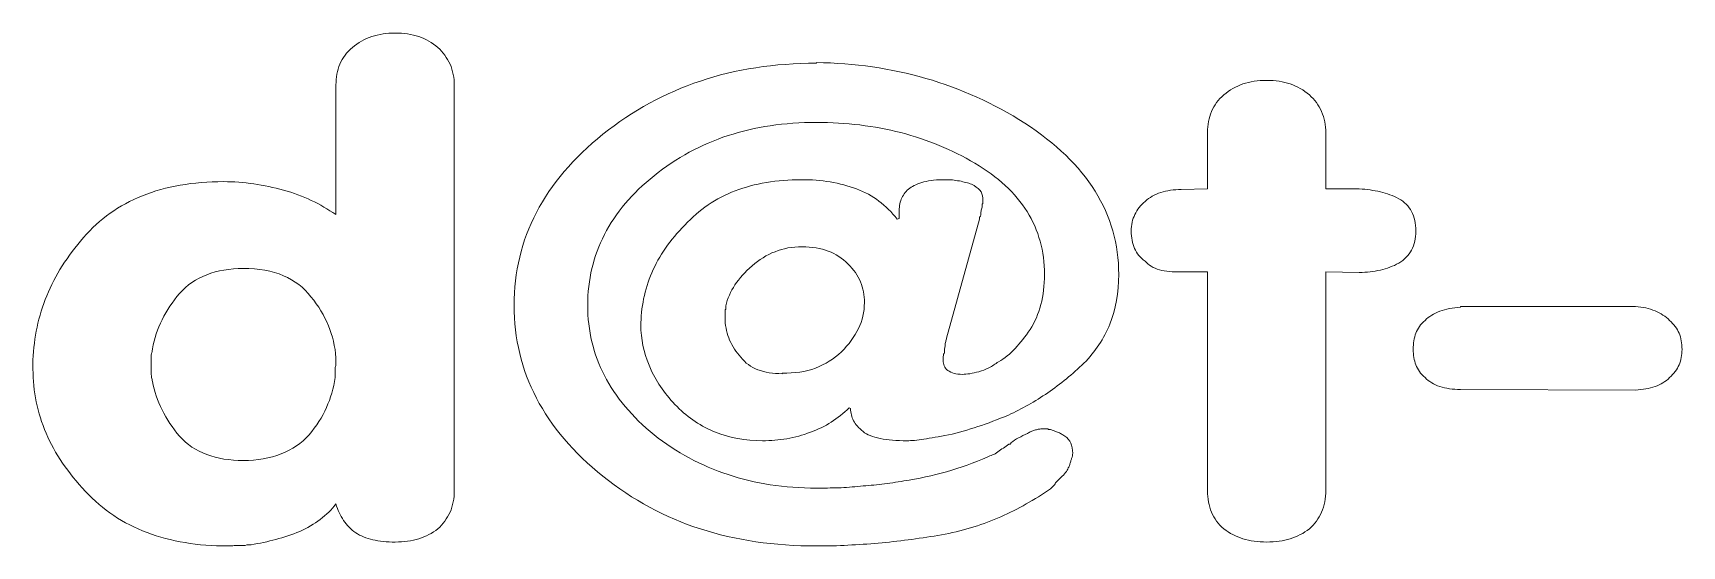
# Model space of a CAD drawing. Header units: millimetres. Extents: x -847 to 848, y -600 to 600.
# Drawn here: x 390.2 to 492.7, y -146.4 to -114.5 of the extents above; entities that cross this region are included whole.
import ezdxf

# ---------------------------------------------------------------- set-up
doc = ezdxf.new("R2010")
doc.units = ezdxf.units.MM
doc.header["$MEASUREMENT"] = 0

msp = doc.modelspace()

# ---------------------------------------------------------------- linework, layer by layer
at = {"color": 250, "lineweight": 5}
for points, knots in [([(416.4173, -117.7561), (416.4173, -117.7561), (416.4173, -142.9271), (416.4173, -142.9271), (416.4173, -142.9271), (416.4173, -143.4447), (416.3287, -143.901), (416.1517, -144.296), (416.1517, -144.296), (415.9746, -144.691), (415.7226, -145.0383), (415.3957, -145.338), (415.3957, -145.338), (415.0416, -145.6104), (414.6466, -145.8147), (414.2107, -145.9509), (414.2107, -145.9509), (413.7748, -146.0871), (413.2845, -146.1552), (412.7397, -146.1552), (412.7397, -146.1552), (412.2221, -146.1552), (411.759, -146.1075), (411.3504, -146.0122), (411.3504, -146.0122), (410.9417, -145.9168), (410.5876, -145.7738), (410.2879, -145.5831), (410.2879, -145.5831), (409.9883, -145.3652), (409.7363, -145.1064), (409.532, -144.8068), (409.532, -144.8068), (409.3277, -144.5071), (409.171, -144.1666), (409.0621, -143.7852), (409.0621, -143.7852), (408.7897, -144.1393), (408.4628, -144.4594), (408.0814, -144.7455), (408.0814, -144.7455), (407.7, -145.0315), (407.2778, -145.2835), (406.8147, -145.5014), (406.8147, -145.5014), (406.3243, -145.6921), (405.8272, -145.8556), (405.3232, -145.9918), (405.3232, -145.9918), (404.8192, -146.128), (404.3085, -146.2369), (403.7909, -146.3187), (403.7909, -146.3187), (403.7364, -146.3187), (403.6751, -146.3187), (403.607, -146.3187), (403.607, -146.3187), (403.5389, -146.3187), (403.4776, -146.3323), (403.4231, -146.3595), (403.4231, -146.3595), (403.3686, -146.3595), (403.3073, -146.3595), (403.2392, -146.3595), (403.2392, -146.3595), (403.1711, -146.3595), (403.0962, -146.3595), (403.0145, -146.3595), (403.0145, -146.3595), (402.96, -146.3595), (402.8987, -146.3595), (402.8306, -146.3595), (402.8306, -146.3595), (402.7625, -146.3595), (402.7012, -146.3731), (402.6467, -146.4004), (402.6467, -146.4004), (402.5922, -146.4004), (402.5378, -146.4004), (402.4833, -146.4004), (402.4833, -146.4004), (402.4288, -146.4004), (402.3743, -146.4004), (402.3198, -146.4004), (402.3198, -146.4004), (400.4674, -146.4004), (398.7989, -146.1212), (397.3142, -145.5627), (397.3142, -145.5627), (395.8296, -145.0043), (394.556, -144.153), (393.4936, -143.0088), (393.4936, -143.0088), (392.404, -141.8647), (391.5867, -140.6593), (391.0419, -139.3925), (391.0419, -139.3925), (390.4971, -138.1258), (390.2247, -136.7978), (390.2247, -135.4085), (390.2247, -135.4085), (390.2247, -135.3812), (390.2247, -135.354), (390.2247, -135.3268), (390.2247, -135.3268), (390.2247, -135.2995), (390.2247, -135.2723), (390.2247, -135.245), (390.2247, -135.245), (390.2247, -135.245), (390.2247, -135.2314), (390.2247, -135.2042), (390.2247, -135.2042), (390.2247, -135.1769), (390.2247, -135.1497), (390.2247, -135.1224), (390.2247, -135.1224), (390.2247, -135.0952), (390.2247, -135.068), (390.2247, -135.0407), (390.2247, -135.0407), (390.2247, -135.0135), (390.2247, -134.9862), (390.2247, -134.959), (390.2247, -134.959), (390.2247, -134.959), (390.2247, -134.9454), (390.2247, -134.9181), (390.2247, -134.9181), (390.2247, -134.8909), (390.2247, -134.8637), (390.2247, -134.8364), (390.2247, -134.8364), (390.2791, -133.4471), (390.5652, -132.1191), (391.0828, -130.8524), (391.0828, -130.8524), (391.6003, -129.5856), (392.3631, -128.3802), (393.371, -127.2361), (393.371, -127.2361), (394.3517, -126.0919), (395.5708, -125.227), (397.0282, -124.6413), (397.0282, -124.6413), (398.4856, -124.0556), (400.1678, -123.7628), (402.0747, -123.7628), (402.0747, -123.7628), (402.7012, -123.7628), (403.3278, -123.8105), (403.9543, -123.9058), (403.9543, -123.9058), (404.5809, -124.0011), (405.1938, -124.1305), (405.7931, -124.294), (405.7931, -124.294), (406.4197, -124.4574), (406.9985, -124.6686), (407.5298, -124.9273), (407.5298, -124.9273), (408.061, -125.1861), (408.5717, -125.479), (409.0621, -125.8059), (409.0621, -125.8059), (409.0621, -125.8059), (409.0621, -117.7561), (409.0621, -117.7561), (409.0621, -117.7561), (409.0621, -117.2929), (409.1438, -116.8639), (409.3073, -116.4689), (409.3073, -116.4689), (409.4707, -116.0739), (409.7295, -115.7266), (410.0836, -115.4269), (410.0836, -115.4269), (410.4378, -115.1273), (410.8396, -114.9025), (411.2891, -114.7527), (411.2891, -114.7527), (411.7385, -114.6029), (412.2221, -114.5279), (412.7397, -114.5279), (412.7397, -114.5279), (413.2845, -114.5279), (413.7748, -114.6029), (414.2107, -114.7527), (414.2107, -114.7527), (414.6466, -114.9025), (415.0416, -115.1273), (415.3957, -115.4269), (415.3957, -115.4269), (415.7226, -115.7266), (415.9746, -116.0739), (416.1517, -116.4689), (416.1517, -116.4689), (416.3287, -116.8639), (416.4173, -117.3066), (416.4173, -117.7969), (416.4173, -117.7969), (416.4173, -117.7969), (416.4173, -117.7561), (416.4173, -117.7561)], [0, 0, 0, 0, 0.01960784, 0.01960784, 0.01960784, 0.01960784, 0.03921569, 0.03921569, 0.03921569, 0.03921569, 0.05882353, 0.05882353, 0.05882353, 0.05882353, 0.07843137, 0.07843137, 0.07843137, 0.07843137, 0.09803922, 0.09803922, 0.09803922, 0.09803922, 0.11764706, 0.11764706, 0.11764706, 0.11764706, 0.1372549, 0.1372549, 0.1372549, 0.1372549, 0.15686275, 0.15686275, 0.15686275, 0.15686275, 0.17647059, 0.17647059, 0.17647059, 0.17647059, 0.19607843, 0.19607843, 0.19607843, 0.19607843, 0.21568627, 0.21568627, 0.21568627, 0.21568627, 0.23529412, 0.23529412, 0.23529412, 0.23529412, 0.25490196, 0.25490196, 0.25490196, 0.25490196, 0.2745098, 0.2745098, 0.2745098, 0.2745098, 0.29411765, 0.29411765, 0.29411765, 0.29411765, 0.31372549, 0.31372549, 0.31372549, 0.31372549, 0.33333333, 0.33333333, 0.33333333, 0.33333333, 0.35294118, 0.35294118, 0.35294118, 0.35294118, 0.37254902, 0.37254902, 0.37254902, 0.37254902, 0.39215686, 0.39215686, 0.39215686, 0.39215686, 0.41176471, 0.41176471, 0.41176471, 0.41176471, 0.43137255, 0.43137255, 0.43137255, 0.43137255, 0.45098039, 0.45098039, 0.45098039, 0.45098039, 0.47058824, 0.47058824, 0.47058824, 0.47058824, 0.49019608, 0.49019608, 0.49019608, 0.49019608, 0.50980392, 0.50980392, 0.50980392, 0.50980392, 0.52941176, 0.52941176, 0.52941176, 0.52941176, 0.54901961, 0.54901961, 0.54901961, 0.54901961, 0.56862745, 0.56862745, 0.56862745, 0.56862745, 0.58823529, 0.58823529, 0.58823529, 0.58823529, 0.60784314, 0.60784314, 0.60784314, 0.60784314, 0.62745098, 0.62745098, 0.62745098, 0.62745098, 0.64705882, 0.64705882, 0.64705882, 0.64705882, 0.66666667, 0.66666667, 0.66666667, 0.66666667, 0.68627451, 0.68627451, 0.68627451, 0.68627451, 0.70588235, 0.70588235, 0.70588235, 0.70588235, 0.7254902, 0.7254902, 0.7254902, 0.7254902, 0.74509804, 0.74509804, 0.74509804, 0.74509804, 0.76470588, 0.76470588, 0.76470588, 0.76470588, 0.78431373, 0.78431373, 0.78431373, 0.78431373, 0.80392157, 0.80392157, 0.80392157, 0.80392157, 0.82352941, 0.82352941, 0.82352941, 0.82352941, 0.84313725, 0.84313725, 0.84313725, 0.84313725, 0.8627451, 0.8627451, 0.8627451, 0.8627451, 0.88235294, 0.88235294, 0.88235294, 0.88235294, 0.90196078, 0.90196078, 0.90196078, 0.90196078, 0.92156863, 0.92156863, 0.92156863, 0.92156863, 0.94117647, 0.94117647, 0.94117647, 0.94117647, 0.96078431, 0.96078431, 0.96078431, 0.96078431, 0.98039216, 0.98039216, 0.98039216, 0.98039216, 1, 1, 1, 1]), ([(438.9322, -116.3667), (441.3023, -116.394), (443.5701, -116.7209), (445.7358, -117.3474), (445.7358, -117.3474), (447.9015, -117.974), (449.9514, -118.9002), (451.8855, -120.1261), (451.8855, -120.1261), (453.8197, -121.3792), (455.2771, -122.7889), (456.2578, -124.3553), (456.2578, -124.3553), (457.2385, -125.9217), (457.7288, -127.6447), (457.7288, -129.5243), (457.7288, -129.5243), (457.7288, -130.6685), (457.5449, -131.6968), (457.1772, -132.6094), (457.1772, -132.6094), (456.8094, -133.522), (456.2714, -134.3324), (455.5631, -135.0407), (455.5631, -135.0407), (454.8548, -135.7218), (454.1057, -136.3347), (453.3157, -136.8795), (453.3157, -136.8795), (452.5257, -137.4243), (451.7085, -137.8874), (450.864, -138.2688), (450.864, -138.2688), (450.2102, -138.5412), (449.5768, -138.7796), (448.9639, -138.9839), (448.9639, -138.9839), (448.351, -139.1882), (447.7448, -139.3585), (447.1455, -139.4947), (447.1455, -139.4947), (446.5462, -139.6037), (446.0354, -139.6922), (445.6132, -139.7603), (445.6132, -139.7603), (445.191, -139.8284), (444.8436, -139.8624), (444.5712, -139.8624), (444.5712, -139.8624), (443.9174, -139.8624), (443.359, -139.8148), (442.8959, -139.7194), (442.8959, -139.7194), (442.4328, -139.6241), (442.0786, -139.4811), (441.8335, -139.2904), (441.8335, -139.2904), (441.561, -139.0724), (441.3635, -138.8477), (441.241, -138.6162), (441.241, -138.6162), (441.1184, -138.3846), (441.0571, -138.1326), (441.0571, -137.8602), (441.0571, -137.8602), (441.0571, -137.8602), (440.9754, -137.8193), (440.9754, -137.8193), (440.9754, -137.8193), (440.6212, -138.1462), (440.2466, -138.4391), (439.8516, -138.6979), (439.8516, -138.6979), (439.4566, -138.9567), (439.0276, -139.1678), (438.5645, -139.3312), (438.5645, -139.3312), (438.0741, -139.5219), (437.5838, -139.6581), (437.0935, -139.7399), (437.0935, -139.7399), (436.6031, -139.8216), (436.0991, -139.8624), (435.5816, -139.8624), (435.5816, -139.8624), (434.5191, -139.8624), (433.5453, -139.6854), (432.6599, -139.3312), (432.6599, -139.3312), (431.7746, -138.9771), (430.9778, -138.4459), (430.2695, -137.7376), (430.2695, -137.7376), (429.5612, -137.0293), (429.0232, -136.2734), (428.6554, -135.4698), (428.6554, -135.4698), (428.2877, -134.6662), (428.0766, -133.8421), (428.0221, -132.9976), (428.0221, -132.9976), (428.0221, -132.9704), (428.0221, -132.9499), (428.0221, -132.9363), (428.0221, -132.9363), (428.0221, -132.9227), (428.0221, -132.9023), (428.0221, -132.875), (428.0221, -132.875), (428.0221, -132.8478), (428.0221, -132.8274), (428.0221, -132.8137), (428.0221, -132.8137), (428.0221, -132.8001), (428.0221, -132.7797), (428.0221, -132.7524), (428.0221, -132.7524), (428.0221, -131.5811), (428.2468, -130.471), (428.6963, -129.4222), (428.6963, -129.4222), (429.1458, -128.3734), (429.8336, -127.3859), (430.7598, -126.4597), (430.7598, -126.4597), (431.6316, -125.5062), (432.6735, -124.798), (433.8858, -124.3348), (433.8858, -124.3348), (435.098, -123.8717), (436.4669, -123.6402), (437.9924, -123.6402), (437.9924, -123.6402), (438.619, -123.6402), (439.2183, -123.6879), (439.7904, -123.7832), (439.7904, -123.7832), (440.3624, -123.8786), (440.9073, -124.0216), (441.4248, -124.2123), (441.4248, -124.2123), (441.9424, -124.403), (442.4055, -124.6549), (442.8141, -124.9682), (442.8141, -124.9682), (443.2228, -125.2815), (443.6041, -125.6561), (443.9583, -126.0919), (443.9583, -126.0919), (443.9583, -126.0919), (444.0809, -126.0511), (444.0809, -126.0511), (444.0809, -126.0511), (444.0809, -126.0511), (444.0809, -125.5607), (444.0809, -125.5607), (444.0809, -125.5607), (444.0809, -125.2611), (444.1354, -124.9955), (444.2443, -124.7639), (444.2443, -124.7639), (444.3533, -124.5323), (444.5167, -124.3348), (444.7347, -124.1714), (444.7347, -124.1714), (444.9526, -124.008), (445.2454, -123.8786), (445.6132, -123.7832), (445.6132, -123.7832), (445.981, -123.6879), (446.4236, -123.6402), (446.9412, -123.6402), (446.9412, -123.6402), (447.2409, -123.6402), (447.5337, -123.6674), (447.8198, -123.7219), (447.8198, -123.7219), (448.1058, -123.7764), (448.3578, -123.8445), (448.5757, -123.9262), (448.5757, -123.9262), (448.7936, -124.0352), (448.9639, -124.1578), (449.0865, -124.294), (449.0865, -124.294), (449.2091, -124.4302), (449.2704, -124.5936), (449.2704, -124.7843), (449.2704, -124.7843), (449.2704, -124.8388), (449.2704, -124.8933), (449.2704, -124.9478), (449.2704, -124.9478), (449.2704, -125.0023), (449.2704, -125.0567), (449.2704, -125.1112), (449.2704, -125.1112), (449.2431, -125.1385), (449.2295, -125.1725), (449.2295, -125.2134), (449.2295, -125.2134), (449.2295, -125.2542), (449.2295, -125.3019), (449.2295, -125.3564), (449.2295, -125.3564), (449.2023, -125.4381), (449.1818, -125.5199), (449.1682, -125.6016), (449.1682, -125.6016), (449.1546, -125.6833), (449.1478, -125.765), (449.1478, -125.8467), (449.1478, -125.8467), (449.1478, -125.874), (449.141, -125.8944), (449.1273, -125.908), (449.1273, -125.908), (449.1137, -125.9217), (449.1069, -125.9285), (449.1069, -125.9285), (449.1069, -125.9285), (449.1069, -125.9557), (449.1001, -125.9693), (449.0865, -125.9693), (449.0865, -125.9693), (449.0729, -125.9693), (449.0661, -125.9693), (449.0661, -125.9693), (449.0661, -125.9693), (449.0661, -125.9966), (449.0661, -126.017), (449.0661, -126.0306), (449.0661, -126.0306), (449.0661, -126.0442), (449.0661, -126.0647), (449.0661, -126.0919), (449.0661, -126.0919), (449.0661, -126.0919), (447.0229, -133.488), (447.0229, -133.488), (447.0229, -133.488), (447.0229, -133.5152), (447.0161, -133.5493), (447.0025, -133.5901), (447.0025, -133.5901), (446.9889, -133.631), (446.9821, -133.665), (446.9821, -133.6923), (446.9821, -133.6923), (446.9548, -133.7468), (446.9412, -133.7876), (446.9412, -133.8149), (446.9412, -133.8149), (446.9412, -133.8421), (446.9412, -133.883), (446.9412, -133.9374), (446.9412, -133.9374), (446.9412, -133.9647), (446.9344, -133.9987), (446.9208, -134.0396), (446.9208, -134.0396), (446.9072, -134.0805), (446.9004, -134.1145), (446.9004, -134.1418), (446.9004, -134.1418), (446.9004, -134.1962), (446.9004, -134.2371), (446.9004, -134.2643), (446.9004, -134.2643), (446.9004, -134.2916), (446.9004, -134.3324), (446.9004, -134.3869), (446.9004, -134.3869), (446.8731, -134.4142), (446.8527, -134.4482), (446.8391, -134.4891), (446.8391, -134.4891), (446.8254, -134.5299), (446.8186, -134.5776), (446.8186, -134.6321), (446.8186, -134.6321), (446.8186, -134.6593), (446.8186, -134.6934), (446.8186, -134.7343), (446.8186, -134.7343), (446.8186, -134.7751), (446.8186, -134.8228), (446.8186, -134.8773), (446.8186, -134.8773), (446.8186, -134.9862), (446.8391, -135.0952), (446.8799, -135.2042), (446.8799, -135.2042), (446.9208, -135.3131), (446.9957, -135.4085), (447.1047, -135.4902), (447.1047, -135.4902), (447.2136, -135.5719), (447.343, -135.6332), (447.4929, -135.6741), (447.4929, -135.6741), (447.6427, -135.7149), (447.8129, -135.7354), (448.0036, -135.7354), (448.0036, -135.7354), (448.1398, -135.7354), (448.2965, -135.7218), (448.4735, -135.6945), (448.4735, -135.6945), (448.6506, -135.6673), (448.8345, -135.6264), (449.0252, -135.5719), (449.0252, -135.5719), (449.2431, -135.5174), (449.4542, -135.4357), (449.6586, -135.3268), (449.6586, -135.3268), (449.8629, -135.2178), (450.0604, -135.0952), (450.2511, -134.959), (450.2511, -134.959), (450.6324, -134.7411), (450.9798, -134.4618), (451.293, -134.1213), (451.293, -134.1213), (451.6063, -133.7808), (451.9128, -133.3926), (452.2124, -132.9568), (452.2124, -132.9568), (452.5121, -132.4936), (452.7368, -131.9761), (452.8867, -131.404), (452.8867, -131.404), (453.0365, -130.8319), (453.1114, -130.2054), (453.1114, -129.5243), (453.1114, -129.5243), (453.1114, -128.0805), (452.7504, -126.7798), (452.0286, -125.622), (452.0286, -125.622), (451.3067, -124.4642), (450.2238, -123.4631), (448.78, -122.6186), (448.78, -122.6186), (447.3635, -121.7742), (445.8311, -121.1408), (444.183, -120.7186), (444.183, -120.7186), (442.5349, -120.2963), (440.7847, -120.0852), (438.9322, -120.0852), (438.9322, -120.0852), (436.9436, -120.0852), (435.1116, -120.3576), (433.4363, -120.9024), (433.4363, -120.9024), (431.761, -121.4473), (430.2286, -122.2781), (428.8393, -123.395), (428.8393, -123.395), (427.4772, -124.4847), (426.4489, -125.7037), (425.7542, -127.0522), (425.7542, -127.0522), (425.0596, -128.4006), (424.7122, -129.8649), (424.7122, -131.4449), (424.7122, -131.4449), (424.7122, -133.0249), (425.0596, -134.4823), (425.7542, -135.8171), (425.7542, -135.8171), (426.4489, -137.1519), (427.4772, -138.3778), (428.8393, -139.4947), (428.8393, -139.4947), (430.2286, -140.5843), (431.761, -141.4084), (433.4363, -141.9668), (433.4363, -141.9668), (435.1116, -142.5253), (436.9436, -142.8045), (438.9322, -142.8045), (438.9322, -142.8045), (439.3954, -142.8045), (439.8516, -142.7977), (440.3011, -142.7841), (440.3011, -142.7841), (440.7506, -142.7705), (441.2069, -142.7364), (441.67, -142.6819), (441.67, -142.6819), (442.1059, -142.6547), (442.5485, -142.6138), (442.998, -142.5593), (442.998, -142.5593), (443.4475, -142.5049), (443.9038, -142.4368), (444.3669, -142.355), (444.3669, -142.355), (445.2659, -142.2188), (446.1512, -142.0281), (447.0229, -141.783), (447.0229, -141.783), (447.8947, -141.5378), (448.7392, -141.2381), (449.5564, -140.884), (449.5564, -140.884), (449.6654, -140.8295), (449.7743, -140.7818), (449.8833, -140.741), (449.8833, -140.741), (449.9923, -140.7001), (450.1012, -140.6388), (450.2102, -140.5571), (450.2102, -140.5571), (450.3192, -140.4754), (450.4349, -140.3937), (450.5575, -140.3119), (450.5575, -140.3119), (450.6801, -140.2302), (450.7959, -140.1485), (450.9048, -140.0668), (450.9048, -140.0668), (450.9048, -140.0668), (450.9117, -140.0668), (450.9253, -140.0668), (450.9253, -140.0668), (450.9389, -140.0668), (450.9593, -140.0668), (450.9866, -140.0668), (450.9866, -140.0668), (450.9866, -140.0668), (450.9866, -140.0668), (450.9866, -140.0668), (450.9866, -140.0668), (450.9866, -140.0668), (451.0002, -140.0531), (451.0274, -140.0259), (451.0274, -140.0259), (451.0274, -140.0259), (451.0274, -140.0191), (451.0274, -140.0055), (451.0274, -140.0055), (451.0274, -139.9918), (451.0274, -139.985), (451.0274, -139.985), (451.0274, -139.985), (451.1636, -139.8761), (451.3203, -139.7739), (451.4973, -139.6786), (451.4973, -139.6786), (451.6744, -139.5832), (451.8583, -139.4947), (452.049, -139.413), (452.049, -139.413), (452.1307, -139.3585), (452.2056, -139.3176), (452.2737, -139.2904), (452.2737, -139.2904), (452.3418, -139.2631), (452.4167, -139.2359), (452.4985, -139.2087), (452.4985, -139.2087), (452.5802, -139.1814), (452.6551, -139.161), (452.7232, -139.1474), (452.7232, -139.1474), (452.7913, -139.1337), (452.8662, -139.1269), (452.9479, -139.1269), (452.9479, -139.1269), (452.9752, -139.1269), (452.9956, -139.1269), (453.0092, -139.1269), (453.0092, -139.1269), (453.0229, -139.1269), (453.0433, -139.1269), (453.0705, -139.1269), (453.0705, -139.1269), (453.0705, -139.1269), (453.0773, -139.1269), (453.091, -139.1269), (453.091, -139.1269), (453.1046, -139.1269), (453.125, -139.1269), (453.1523, -139.1269), (453.1523, -139.1269), (453.1795, -139.1269), (453.2067, -139.1269), (453.234, -139.1269), (453.234, -139.1269), (453.2612, -139.1269), (453.2885, -139.1269), (453.3157, -139.1269), (453.3157, -139.1269), (453.3429, -139.1542), (453.3702, -139.1678), (453.3974, -139.1678), (453.3974, -139.1678), (453.4247, -139.1678), (453.4519, -139.1678), (453.4792, -139.1678), (453.4792, -139.1678), (453.5609, -139.195), (453.6358, -139.2223), (453.7039, -139.2495), (453.7039, -139.2495), (453.772, -139.2768), (453.8469, -139.304), (453.9286, -139.3312), (453.9286, -139.3312), (454.0104, -139.3585), (454.0853, -139.3925), (454.1534, -139.4334), (454.1534, -139.4334), (454.2215, -139.4743), (454.2964, -139.5219), (454.3781, -139.5764), (454.3781, -139.5764), (454.5416, -139.6854), (454.6642, -139.8284), (454.7459, -140.0055), (454.7459, -140.0055), (454.8276, -140.1825), (454.8685, -140.3937), (454.8685, -140.6388), (454.8685, -140.6388), (454.8685, -140.6933), (454.8617, -140.7478), (454.848, -140.8023), (454.848, -140.8023), (454.8344, -140.8568), (454.814, -140.9112), (454.7867, -140.9657), (454.7867, -140.9657), (454.7867, -140.993), (454.7799, -141.0202), (454.7663, -141.0474), (454.7663, -141.0474), (454.7527, -141.0747), (454.7459, -141.1019), (454.7459, -141.1292), (454.7459, -141.1292), (454.7186, -141.2109), (454.6982, -141.2858), (454.6846, -141.3539), (454.6846, -141.3539), (454.671, -141.422), (454.6369, -141.4833), (454.5824, -141.5378), (454.5824, -141.5378), (454.5552, -141.6468), (454.5007, -141.7489), (454.419, -141.8443), (454.419, -141.8443), (454.3373, -141.9396), (454.2419, -142.0418), (454.133, -142.1507), (454.133, -142.1507), (454.0785, -142.2052), (454.024, -142.2597), (453.9695, -142.3142), (453.9695, -142.3142), (453.915, -142.3687), (453.8605, -142.4231), (453.8061, -142.4776), (453.8061, -142.4776), (453.7516, -142.5593), (453.6971, -142.6274), (453.6426, -142.6819), (453.6426, -142.6819), (453.5881, -142.7364), (453.5336, -142.7909), (453.4792, -142.8454), (453.4792, -142.8454), (452.4985, -143.5264), (451.4701, -144.1053), (450.3941, -144.582), (450.3941, -144.582), (449.318, -145.0587), (448.1671, -145.4197), (446.9412, -145.6649), (446.9412, -145.6649), (445.7154, -145.8828), (444.4827, -146.0531), (443.2432, -146.1756), (443.2432, -146.1756), (442.0037, -146.2982), (440.7438, -146.3731), (439.4635, -146.4004), (439.4635, -146.4004), (439.4635, -146.4004), (439.4566, -146.4004), (439.443, -146.4004), (439.443, -146.4004), (439.4294, -146.4004), (439.409, -146.4004), (439.3817, -146.4004), (439.3817, -146.4004), (439.3545, -146.4004), (439.3341, -146.4004), (439.3204, -146.4004), (439.3204, -146.4004), (439.3068, -146.4004), (439.2728, -146.4004), (439.2183, -146.4004), (439.2183, -146.4004), (439.191, -146.4004), (439.1638, -146.4004), (439.1366, -146.4004), (439.1366, -146.4004), (439.1093, -146.4004), (439.0957, -146.4004), (439.0957, -146.4004), (439.0957, -146.4004), (439.0685, -146.4004), (439.0412, -146.4004), (439.014, -146.4004), (439.014, -146.4004), (438.9867, -146.4004), (438.9595, -146.4004), (438.9322, -146.4004), (438.9322, -146.4004), (436.3171, -146.4004), (433.913, -146.0462), (431.7201, -145.338), (431.7201, -145.338), (429.5272, -144.6297), (427.5045, -143.54), (425.6521, -142.069), (425.6521, -142.069), (423.8269, -140.598), (422.4512, -138.9771), (421.525, -137.2064), (421.525, -137.2064), (420.5988, -135.4357), (420.1357, -133.5152), (420.1357, -131.4449), (420.1357, -131.4449), (420.1357, -129.3745), (420.5988, -127.454), (421.525, -125.6833), (421.525, -125.6833), (422.4512, -123.9126), (423.8269, -122.2917), (425.6521, -120.8207), (425.6521, -120.8207), (427.5045, -119.3497), (429.5272, -118.2464), (431.7201, -117.5109), (431.7201, -117.5109), (433.913, -116.7754), (436.3171, -116.4076), (438.9322, -116.4076), (438.9322, -116.4076), (438.9322, -116.4076), (438.9322, -116.3667), (438.9322, -116.3667)], [0, 0, 0, 0, 0.00606061, 0.00606061, 0.00606061, 0.00606061, 0.01212121, 0.01212121, 0.01212121, 0.01212121, 0.01818182, 0.01818182, 0.01818182, 0.01818182, 0.02424242, 0.02424242, 0.02424242, 0.02424242, 0.03030303, 0.03030303, 0.03030303, 0.03030303, 0.03636364, 0.03636364, 0.03636364, 0.03636364, 0.04242424, 0.04242424, 0.04242424, 0.04242424, 0.04848485, 0.04848485, 0.04848485, 0.04848485, 0.05454545, 0.05454545, 0.05454545, 0.05454545, 0.06060606, 0.06060606, 0.06060606, 0.06060606, 0.06666667, 0.06666667, 0.06666667, 0.06666667, 0.07272727, 0.07272727, 0.07272727, 0.07272727, 0.07878788, 0.07878788, 0.07878788, 0.07878788, 0.08484848, 0.08484848, 0.08484848, 0.08484848, 0.09090909, 0.09090909, 0.09090909, 0.09090909, 0.0969697, 0.0969697, 0.0969697, 0.0969697, 0.1030303, 0.1030303, 0.1030303, 0.1030303, 0.10909091, 0.10909091, 0.10909091, 0.10909091, 0.11515152, 0.11515152, 0.11515152, 0.11515152, 0.12121212, 0.12121212, 0.12121212, 0.12121212, 0.12727273, 0.12727273, 0.12727273, 0.12727273, 0.13333333, 0.13333333, 0.13333333, 0.13333333, 0.13939394, 0.13939394, 0.13939394, 0.13939394, 0.14545455, 0.14545455, 0.14545455, 0.14545455, 0.15151515, 0.15151515, 0.15151515, 0.15151515, 0.15757576, 0.15757576, 0.15757576, 0.15757576, 0.16363636, 0.16363636, 0.16363636, 0.16363636, 0.16969697, 0.16969697, 0.16969697, 0.16969697, 0.17575758, 0.17575758, 0.17575758, 0.17575758, 0.18181818, 0.18181818, 0.18181818, 0.18181818, 0.18787879, 0.18787879, 0.18787879, 0.18787879, 0.19393939, 0.19393939, 0.19393939, 0.19393939, 0.2, 0.2, 0.2, 0.2, 0.20606061, 0.20606061, 0.20606061, 0.20606061, 0.21212121, 0.21212121, 0.21212121, 0.21212121, 0.21818182, 0.21818182, 0.21818182, 0.21818182, 0.22424242, 0.22424242, 0.22424242, 0.22424242, 0.23030303, 0.23030303, 0.23030303, 0.23030303, 0.23636364, 0.23636364, 0.23636364, 0.23636364, 0.24242424, 0.24242424, 0.24242424, 0.24242424, 0.24848485, 0.24848485, 0.24848485, 0.24848485, 0.25454545, 0.25454545, 0.25454545, 0.25454545, 0.26060606, 0.26060606, 0.26060606, 0.26060606, 0.26666667, 0.26666667, 0.26666667, 0.26666667, 0.27272727, 0.27272727, 0.27272727, 0.27272727, 0.27878788, 0.27878788, 0.27878788, 0.27878788, 0.28484848, 0.28484848, 0.28484848, 0.28484848, 0.29090909, 0.29090909, 0.29090909, 0.29090909, 0.2969697, 0.2969697, 0.2969697, 0.2969697, 0.3030303, 0.3030303, 0.3030303, 0.3030303, 0.30909091, 0.30909091, 0.30909091, 0.30909091, 0.31515152, 0.31515152, 0.31515152, 0.31515152, 0.32121212, 0.32121212, 0.32121212, 0.32121212, 0.32727273, 0.32727273, 0.32727273, 0.32727273, 0.33333333, 0.33333333, 0.33333333, 0.33333333, 0.33939394, 0.33939394, 0.33939394, 0.33939394, 0.34545455, 0.34545455, 0.34545455, 0.34545455, 0.35151515, 0.35151515, 0.35151515, 0.35151515, 0.35757576, 0.35757576, 0.35757576, 0.35757576, 0.36363636, 0.36363636, 0.36363636, 0.36363636, 0.36969697, 0.36969697, 0.36969697, 0.36969697, 0.37575758, 0.37575758, 0.37575758, 0.37575758, 0.38181818, 0.38181818, 0.38181818, 0.38181818, 0.38787879, 0.38787879, 0.38787879, 0.38787879, 0.39393939, 0.39393939, 0.39393939, 0.39393939, 0.4, 0.4, 0.4, 0.4, 0.40606061, 0.40606061, 0.40606061, 0.40606061, 0.41212121, 0.41212121, 0.41212121, 0.41212121, 0.41818182, 0.41818182, 0.41818182, 0.41818182, 0.42424242, 0.42424242, 0.42424242, 0.42424242, 0.43030303, 0.43030303, 0.43030303, 0.43030303, 0.43636364, 0.43636364, 0.43636364, 0.43636364, 0.44242424, 0.44242424, 0.44242424, 0.44242424, 0.44848485, 0.44848485, 0.44848485, 0.44848485, 0.45454545, 0.45454545, 0.45454545, 0.45454545, 0.46060606, 0.46060606, 0.46060606, 0.46060606, 0.46666667, 0.46666667, 0.46666667, 0.46666667, 0.47272727, 0.47272727, 0.47272727, 0.47272727, 0.47878788, 0.47878788, 0.47878788, 0.47878788, 0.48484848, 0.48484848, 0.48484848, 0.48484848, 0.49090909, 0.49090909, 0.49090909, 0.49090909, 0.4969697, 0.4969697, 0.4969697, 0.4969697, 0.5030303, 0.5030303, 0.5030303, 0.5030303, 0.50909091, 0.50909091, 0.50909091, 0.50909091, 0.51515152, 0.51515152, 0.51515152, 0.51515152, 0.52121212, 0.52121212, 0.52121212, 0.52121212, 0.52727273, 0.52727273, 0.52727273, 0.52727273, 0.53333333, 0.53333333, 0.53333333, 0.53333333, 0.53939394, 0.53939394, 0.53939394, 0.53939394, 0.54545455, 0.54545455, 0.54545455, 0.54545455, 0.55151515, 0.55151515, 0.55151515, 0.55151515, 0.55757576, 0.55757576, 0.55757576, 0.55757576, 0.56363636, 0.56363636, 0.56363636, 0.56363636, 0.56969697, 0.56969697, 0.56969697, 0.56969697, 0.57575758, 0.57575758, 0.57575758, 0.57575758, 0.58181818, 0.58181818, 0.58181818, 0.58181818, 0.58787879, 0.58787879, 0.58787879, 0.58787879, 0.59393939, 0.59393939, 0.59393939, 0.59393939, 0.6, 0.6, 0.6, 0.6, 0.60606061, 0.60606061, 0.60606061, 0.60606061, 0.61212121, 0.61212121, 0.61212121, 0.61212121, 0.61818182, 0.61818182, 0.61818182, 0.61818182, 0.62424242, 0.62424242, 0.62424242, 0.62424242, 0.63030303, 0.63030303, 0.63030303, 0.63030303, 0.63636364, 0.63636364, 0.63636364, 0.63636364, 0.64242424, 0.64242424, 0.64242424, 0.64242424, 0.64848485, 0.64848485, 0.64848485, 0.64848485, 0.65454545, 0.65454545, 0.65454545, 0.65454545, 0.66060606, 0.66060606, 0.66060606, 0.66060606, 0.66666667, 0.66666667, 0.66666667, 0.66666667, 0.67272727, 0.67272727, 0.67272727, 0.67272727, 0.67878788, 0.67878788, 0.67878788, 0.67878788, 0.68484848, 0.68484848, 0.68484848, 0.68484848, 0.69090909, 0.69090909, 0.69090909, 0.69090909, 0.6969697, 0.6969697, 0.6969697, 0.6969697, 0.7030303, 0.7030303, 0.7030303, 0.7030303, 0.70909091, 0.70909091, 0.70909091, 0.70909091, 0.71515152, 0.71515152, 0.71515152, 0.71515152, 0.72121212, 0.72121212, 0.72121212, 0.72121212, 0.72727273, 0.72727273, 0.72727273, 0.72727273, 0.73333333, 0.73333333, 0.73333333, 0.73333333, 0.73939394, 0.73939394, 0.73939394, 0.73939394, 0.74545455, 0.74545455, 0.74545455, 0.74545455, 0.75151515, 0.75151515, 0.75151515, 0.75151515, 0.75757576, 0.75757576, 0.75757576, 0.75757576, 0.76363636, 0.76363636, 0.76363636, 0.76363636, 0.76969697, 0.76969697, 0.76969697, 0.76969697, 0.77575758, 0.77575758, 0.77575758, 0.77575758, 0.78181818, 0.78181818, 0.78181818, 0.78181818, 0.78787879, 0.78787879, 0.78787879, 0.78787879, 0.79393939, 0.79393939, 0.79393939, 0.79393939, 0.8, 0.8, 0.8, 0.8, 0.80606061, 0.80606061, 0.80606061, 0.80606061, 0.81212121, 0.81212121, 0.81212121, 0.81212121, 0.81818182, 0.81818182, 0.81818182, 0.81818182, 0.82424242, 0.82424242, 0.82424242, 0.82424242, 0.83030303, 0.83030303, 0.83030303, 0.83030303, 0.83636364, 0.83636364, 0.83636364, 0.83636364, 0.84242424, 0.84242424, 0.84242424, 0.84242424, 0.84848485, 0.84848485, 0.84848485, 0.84848485, 0.85454545, 0.85454545, 0.85454545, 0.85454545, 0.86060606, 0.86060606, 0.86060606, 0.86060606, 0.86666667, 0.86666667, 0.86666667, 0.86666667, 0.87272727, 0.87272727, 0.87272727, 0.87272727, 0.87878788, 0.87878788, 0.87878788, 0.87878788, 0.88484848, 0.88484848, 0.88484848, 0.88484848, 0.89090909, 0.89090909, 0.89090909, 0.89090909, 0.8969697, 0.8969697, 0.8969697, 0.8969697, 0.9030303, 0.9030303, 0.9030303, 0.9030303, 0.90909091, 0.90909091, 0.90909091, 0.90909091, 0.91515152, 0.91515152, 0.91515152, 0.91515152, 0.92121212, 0.92121212, 0.92121212, 0.92121212, 0.92727273, 0.92727273, 0.92727273, 0.92727273, 0.93333333, 0.93333333, 0.93333333, 0.93333333, 0.93939394, 0.93939394, 0.93939394, 0.93939394, 0.94545455, 0.94545455, 0.94545455, 0.94545455, 0.95151515, 0.95151515, 0.95151515, 0.95151515, 0.95757576, 0.95757576, 0.95757576, 0.95757576, 0.96363636, 0.96363636, 0.96363636, 0.96363636, 0.96969697, 0.96969697, 0.96969697, 0.96969697, 0.97575758, 0.97575758, 0.97575758, 0.97575758, 0.98181818, 0.98181818, 0.98181818, 0.98181818, 0.98787879, 0.98787879, 0.98787879, 0.98787879, 0.99393939, 0.99393939, 0.99393939, 0.99393939, 1, 1, 1, 1]), ([(463.2452, -142.9271), (463.2452, -142.9271), (463.2452, -129.3609), (463.2452, -129.3609), (463.2452, -129.3609), (463.2452, -129.3609), (461.6107, -129.3609), (461.6107, -129.3609), (461.6107, -129.3609), (461.0931, -129.3881), (460.6436, -129.3473), (460.2623, -129.2383), (460.2623, -129.2383), (459.8809, -129.1293), (459.5812, -128.9523), (459.3633, -128.7071), (459.3633, -128.7071), (459.0636, -128.4892), (458.8457, -128.2236), (458.7095, -127.9103), (458.7095, -127.9103), (458.5733, -127.597), (458.5052, -127.2361), (458.5052, -126.8274), (458.5052, -126.8274), (458.5052, -126.4461), (458.5801, -126.1055), (458.7299, -125.8059), (458.7299, -125.8059), (458.8798, -125.5062), (459.0909, -125.2338), (459.3633, -124.9886), (459.3633, -124.9886), (459.6357, -124.7435), (459.9626, -124.5596), (460.344, -124.437), (460.344, -124.437), (460.7254, -124.3144), (461.1476, -124.2531), (461.6107, -124.2531), (461.6107, -124.2531), (461.6107, -124.2531), (463.2452, -124.2123), (463.2452, -124.2123), (463.2452, -124.2123), (463.2452, -124.2123), (463.2452, -120.6981), (463.2452, -120.6981), (463.2452, -120.6981), (463.2452, -120.235), (463.3269, -119.806), (463.4904, -119.411), (463.4904, -119.411), (463.6538, -119.016), (463.9126, -118.6686), (464.2668, -118.369), (464.2668, -118.369), (464.6209, -118.0693), (465.0159, -117.8446), (465.4518, -117.6948), (465.4518, -117.6948), (465.8876, -117.5449), (466.378, -117.47), (466.9228, -117.47), (466.9228, -117.47), (467.4676, -117.47), (467.958, -117.5449), (468.3938, -117.6948), (468.3938, -117.6948), (468.8297, -117.8446), (469.2247, -118.0693), (469.5788, -118.369), (469.5788, -118.369), (469.9057, -118.6686), (470.1577, -119.016), (470.3348, -119.411), (470.3348, -119.411), (470.5118, -119.806), (470.6004, -120.2486), (470.6004, -120.739), (470.6004, -120.739), (470.6004, -120.739), (470.6004, -124.2123), (470.6004, -124.2123), (470.6004, -124.2123), (470.6004, -124.2123), (472.6843, -124.2123), (472.6843, -124.2123), (472.6843, -124.2123), (473.1474, -124.2395), (473.5833, -124.3008), (473.9919, -124.3961), (473.9919, -124.3961), (474.4006, -124.4915), (474.7819, -124.6345), (475.1361, -124.8252), (475.1361, -124.8252), (475.4902, -125.0159), (475.7558, -125.2815), (475.9329, -125.622), (475.9329, -125.622), (476.11, -125.9625), (476.1985, -126.3643), (476.1985, -126.8274), (476.1985, -126.8274), (476.1985, -127.2905), (476.11, -127.6855), (475.9329, -128.0124), (475.9329, -128.0124), (475.7558, -128.3393), (475.4902, -128.6117), (475.1361, -128.8297), (475.1361, -128.8297), (474.7819, -129.0204), (474.4006, -129.1634), (473.9919, -129.2587), (473.9919, -129.2587), (473.5833, -129.3541), (473.1474, -129.4017), (472.6843, -129.4017), (472.6843, -129.4017), (472.6843, -129.4017), (470.6004, -129.3609), (470.6004, -129.3609), (470.6004, -129.3609), (470.6004, -129.3609), (470.6004, -142.9271), (470.6004, -142.9271), (470.6004, -142.9271), (470.6004, -143.4447), (470.5118, -143.901), (470.3348, -144.296), (470.3348, -144.296), (470.1577, -144.691), (469.9057, -145.0383), (469.5788, -145.338), (469.5788, -145.338), (469.2247, -145.6104), (468.8297, -145.8147), (468.3938, -145.9509), (468.3938, -145.9509), (467.958, -146.0871), (467.4676, -146.1552), (466.9228, -146.1552), (466.9228, -146.1552), (466.378, -146.1552), (465.8876, -146.0871), (465.4518, -145.9509), (465.4518, -145.9509), (465.0159, -145.8147), (464.6209, -145.6104), (464.2668, -145.338), (464.2668, -145.338), (463.9126, -145.0383), (463.6538, -144.691), (463.4904, -144.296), (463.4904, -144.296), (463.3269, -143.901), (463.2452, -143.4583), (463.2452, -142.968), (463.2452, -142.968), (463.2452, -142.968), (463.2452, -142.9271), (463.2452, -142.9271)], [0, 0, 0, 0, 0.02439024, 0.02439024, 0.02439024, 0.02439024, 0.04878049, 0.04878049, 0.04878049, 0.04878049, 0.07317073, 0.07317073, 0.07317073, 0.07317073, 0.09756098, 0.09756098, 0.09756098, 0.09756098, 0.12195122, 0.12195122, 0.12195122, 0.12195122, 0.14634146, 0.14634146, 0.14634146, 0.14634146, 0.17073171, 0.17073171, 0.17073171, 0.17073171, 0.19512195, 0.19512195, 0.19512195, 0.19512195, 0.2195122, 0.2195122, 0.2195122, 0.2195122, 0.24390244, 0.24390244, 0.24390244, 0.24390244, 0.26829268, 0.26829268, 0.26829268, 0.26829268, 0.29268293, 0.29268293, 0.29268293, 0.29268293, 0.31707317, 0.31707317, 0.31707317, 0.31707317, 0.34146341, 0.34146341, 0.34146341, 0.34146341, 0.36585366, 0.36585366, 0.36585366, 0.36585366, 0.3902439, 0.3902439, 0.3902439, 0.3902439, 0.41463415, 0.41463415, 0.41463415, 0.41463415, 0.43902439, 0.43902439, 0.43902439, 0.43902439, 0.46341463, 0.46341463, 0.46341463, 0.46341463, 0.48780488, 0.48780488, 0.48780488, 0.48780488, 0.51219512, 0.51219512, 0.51219512, 0.51219512, 0.53658537, 0.53658537, 0.53658537, 0.53658537, 0.56097561, 0.56097561, 0.56097561, 0.56097561, 0.58536585, 0.58536585, 0.58536585, 0.58536585, 0.6097561, 0.6097561, 0.6097561, 0.6097561, 0.63414634, 0.63414634, 0.63414634, 0.63414634, 0.65853659, 0.65853659, 0.65853659, 0.65853659, 0.68292683, 0.68292683, 0.68292683, 0.68292683, 0.70731707, 0.70731707, 0.70731707, 0.70731707, 0.73170732, 0.73170732, 0.73170732, 0.73170732, 0.75609756, 0.75609756, 0.75609756, 0.75609756, 0.7804878, 0.7804878, 0.7804878, 0.7804878, 0.80487805, 0.80487805, 0.80487805, 0.80487805, 0.82926829, 0.82926829, 0.82926829, 0.82926829, 0.85365854, 0.85365854, 0.85365854, 0.85365854, 0.87804878, 0.87804878, 0.87804878, 0.87804878, 0.90243902, 0.90243902, 0.90243902, 0.90243902, 0.92682927, 0.92682927, 0.92682927, 0.92682927, 0.95121951, 0.95121951, 0.95121951, 0.95121951, 0.97560976, 0.97560976, 0.97560976, 0.97560976, 1, 1, 1, 1]), ([(436.8074, -135.6537), (437.5702, -135.6809), (438.258, -135.5787), (438.871, -135.3472), (438.871, -135.3472), (439.4839, -135.1156), (440.0219, -134.7819), (440.485, -134.3461), (440.485, -134.3461), (440.9481, -133.883), (441.3023, -133.3994), (441.5474, -132.8955), (441.5474, -132.8955), (441.7926, -132.3915), (441.9152, -131.8535), (441.9152, -131.2814), (441.9152, -131.2814), (441.9152, -130.8183), (441.8335, -130.3893), (441.67, -129.9943), (441.67, -129.9943), (441.5066, -129.5992), (441.2478, -129.2247), (440.8936, -128.8705), (440.8936, -128.8705), (440.5395, -128.5164), (440.1309, -128.2508), (439.6678, -128.0737), (439.6678, -128.0737), (439.2047, -127.8967), (438.6598, -127.8081), (438.0333, -127.8081), (438.0333, -127.8081), (437.434, -127.8081), (436.8755, -127.9103), (436.3579, -128.1146), (436.3579, -128.1146), (435.8404, -128.3189), (435.3636, -128.6117), (434.9278, -128.9931), (434.9278, -128.9931), (434.4919, -129.3745), (434.1378, -129.7695), (433.8653, -130.1781), (433.8653, -130.1781), (433.5929, -130.5868), (433.4022, -131.0226), (433.2933, -131.4857), (433.2933, -131.4857), (433.2933, -131.513), (433.2933, -131.547), (433.2933, -131.5879), (433.2933, -131.5879), (433.2933, -131.6287), (433.2933, -131.6628), (433.2933, -131.69), (433.2933, -131.69), (433.266, -131.7173), (433.2524, -131.7445), (433.2524, -131.7718), (433.2524, -131.7718), (433.2524, -131.799), (433.2524, -131.8262), (433.2524, -131.8535), (433.2524, -131.8535), (433.2524, -131.908), (433.2524, -131.9624), (433.2524, -132.0169), (433.2524, -132.0169), (433.2524, -132.0714), (433.2524, -132.1259), (433.2524, -132.1804), (433.2524, -132.1804), (433.2524, -132.2076), (433.2524, -132.228), (433.2524, -132.2417), (433.2524, -132.2417), (433.2524, -132.2553), (433.2524, -132.2757), (433.2524, -132.303), (433.2524, -132.303), (433.2524, -132.3302), (433.2524, -132.3506), (433.2524, -132.3643), (433.2524, -132.3643), (433.2524, -132.3779), (433.2524, -132.3847), (433.2524, -132.3847), (433.2524, -132.3847), (433.2797, -132.8205), (433.375, -133.2292), (433.5385, -133.6105), (433.5385, -133.6105), (433.7019, -133.9919), (433.9335, -134.3461), (434.2331, -134.673), (434.2331, -134.673), (434.5055, -135.0271), (434.8597, -135.2859), (435.2955, -135.4493), (435.2955, -135.4493), (435.7314, -135.6128), (436.2354, -135.6945), (436.8074, -135.6945), (436.8074, -135.6945), (436.8074, -135.6945), (436.8074, -135.6537), (436.8074, -135.6537)], [0, 0, 0, 0, 0.03703704, 0.03703704, 0.03703704, 0.03703704, 0.07407407, 0.07407407, 0.07407407, 0.07407407, 0.11111111, 0.11111111, 0.11111111, 0.11111111, 0.14814815, 0.14814815, 0.14814815, 0.14814815, 0.18518519, 0.18518519, 0.18518519, 0.18518519, 0.22222222, 0.22222222, 0.22222222, 0.22222222, 0.25925926, 0.25925926, 0.25925926, 0.25925926, 0.2962963, 0.2962963, 0.2962963, 0.2962963, 0.33333333, 0.33333333, 0.33333333, 0.33333333, 0.37037037, 0.37037037, 0.37037037, 0.37037037, 0.40740741, 0.40740741, 0.40740741, 0.40740741, 0.44444444, 0.44444444, 0.44444444, 0.44444444, 0.48148148, 0.48148148, 0.48148148, 0.48148148, 0.51851852, 0.51851852, 0.51851852, 0.51851852, 0.55555556, 0.55555556, 0.55555556, 0.55555556, 0.59259259, 0.59259259, 0.59259259, 0.59259259, 0.62962963, 0.62962963, 0.62962963, 0.62962963, 0.66666667, 0.66666667, 0.66666667, 0.66666667, 0.7037037, 0.7037037, 0.7037037, 0.7037037, 0.74074074, 0.74074074, 0.74074074, 0.74074074, 0.77777778, 0.77777778, 0.77777778, 0.77777778, 0.81481481, 0.81481481, 0.81481481, 0.81481481, 0.85185185, 0.85185185, 0.85185185, 0.85185185, 0.88888889, 0.88888889, 0.88888889, 0.88888889, 0.92592593, 0.92592593, 0.92592593, 0.92592593, 0.96296296, 0.96296296, 0.96296296, 0.96296296, 1, 1, 1, 1]), ([(409.0621, -134.9181), (409.0621, -134.9181), (409.0621, -134.9181), (409.0621, -134.9181), (409.0621, -134.9181), (409.0621, -134.9181), (409.0621, -134.9045), (409.0621, -134.8773), (409.0621, -134.8773), (409.0621, -134.85), (409.0621, -134.8228), (409.0621, -134.7955), (409.0621, -134.7955), (409.0621, -134.7683), (409.0621, -134.7411), (409.0621, -134.7138), (409.0621, -134.7138), (409.0076, -134.0055), (408.851, -133.3381), (408.5922, -132.7116), (408.5922, -132.7116), (408.3334, -132.085), (407.9724, -131.4857), (407.5093, -130.9136), (407.5093, -130.9136), (407.0735, -130.3416), (406.5014, -129.9057), (405.7931, -129.6061), (405.7931, -129.6061), (405.0848, -129.3064), (404.254, -129.1566), (403.3005, -129.1566), (403.3005, -129.1566), (402.456, -129.1566), (401.7001, -129.286), (401.0327, -129.5448), (401.0327, -129.5448), (400.3653, -129.8036), (399.8, -130.1918), (399.3369, -130.7093), (399.3369, -130.7093), (398.901, -131.2269), (398.5401, -131.7718), (398.2541, -132.3438), (398.2541, -132.3438), (397.968, -132.9159), (397.7705, -133.5152), (397.6616, -134.1418), (397.6616, -134.1418), (397.6616, -134.169), (397.6547, -134.2099), (397.6411, -134.2643), (397.6411, -134.2643), (397.6275, -134.3188), (397.6207, -134.3597), (397.6207, -134.3869), (397.6207, -134.3869), (397.5935, -134.4414), (397.5798, -134.4891), (397.5798, -134.5299), (397.5798, -134.5299), (397.5798, -134.5708), (397.5798, -134.6185), (397.5798, -134.673), (397.5798, -134.673), (397.5798, -134.7547), (397.5798, -134.8364), (397.5798, -134.9181), (397.5798, -134.9181), (397.5798, -134.9999), (397.5798, -135.0816), (397.5798, -135.1633), (397.5798, -135.1633), (397.5798, -135.1905), (397.5798, -135.2314), (397.5798, -135.2859), (397.5798, -135.2859), (397.5798, -135.3404), (397.5798, -135.3812), (397.5798, -135.4085), (397.5798, -135.4085), (397.5798, -135.463), (397.5798, -135.5106), (397.5798, -135.5515), (397.5798, -135.5515), (397.5798, -135.5924), (397.5798, -135.64), (397.5798, -135.6945), (397.5798, -135.6945), (397.5798, -135.7762), (397.5866, -135.858), (397.6003, -135.9397), (397.6003, -135.9397), (397.6139, -136.0214), (397.6343, -136.1031), (397.6616, -136.1849), (397.6616, -136.1849), (397.7705, -136.7842), (397.968, -137.3699), (398.2541, -137.9419), (398.2541, -137.9419), (398.5401, -138.514), (398.901, -139.0588), (399.3369, -139.5764), (399.3369, -139.5764), (399.8, -140.094), (400.3653, -140.4754), (401.0327, -140.7206), (401.0327, -140.7206), (401.7001, -140.9657), (402.456, -141.0883), (403.3005, -141.0883), (403.3005, -141.0883), (404.1722, -141.0883), (404.9554, -140.9521), (405.6501, -140.6797), (405.6501, -140.6797), (406.3448, -140.4073), (406.9236, -140.0123), (407.3867, -139.4947), (407.3867, -139.4947), (407.8498, -138.9499), (408.2108, -138.3846), (408.4696, -137.7989), (408.4696, -137.7989), (408.7284, -137.2132), (408.9123, -136.5935), (409.0212, -135.9397), (409.0212, -135.9397), (409.0212, -135.858), (409.0212, -135.7762), (409.0212, -135.6945), (409.0212, -135.6945), (409.0212, -135.6128), (409.0212, -135.5311), (409.0212, -135.4493), (409.0212, -135.4493), (409.0212, -135.3949), (409.0212, -135.3472), (409.0212, -135.3063), (409.0212, -135.3063), (409.0212, -135.2655), (409.0348, -135.2314), (409.0621, -135.2042), (409.0621, -135.2042), (409.0621, -135.1497), (409.0621, -135.102), (409.0621, -135.0612), (409.0621, -135.0612), (409.0621, -135.0203), (409.0621, -134.9862), (409.0621, -134.959), (409.0621, -134.959), (409.0621, -134.959), (409.0621, -134.9181), (409.0621, -134.9181)], [0, 0, 0, 0, 0.02564103, 0.02564103, 0.02564103, 0.02564103, 0.05128205, 0.05128205, 0.05128205, 0.05128205, 0.07692308, 0.07692308, 0.07692308, 0.07692308, 0.1025641, 0.1025641, 0.1025641, 0.1025641, 0.12820513, 0.12820513, 0.12820513, 0.12820513, 0.15384615, 0.15384615, 0.15384615, 0.15384615, 0.17948718, 0.17948718, 0.17948718, 0.17948718, 0.20512821, 0.20512821, 0.20512821, 0.20512821, 0.23076923, 0.23076923, 0.23076923, 0.23076923, 0.25641026, 0.25641026, 0.25641026, 0.25641026, 0.28205128, 0.28205128, 0.28205128, 0.28205128, 0.30769231, 0.30769231, 0.30769231, 0.30769231, 0.33333333, 0.33333333, 0.33333333, 0.33333333, 0.35897436, 0.35897436, 0.35897436, 0.35897436, 0.38461538, 0.38461538, 0.38461538, 0.38461538, 0.41025641, 0.41025641, 0.41025641, 0.41025641, 0.43589744, 0.43589744, 0.43589744, 0.43589744, 0.46153846, 0.46153846, 0.46153846, 0.46153846, 0.48717949, 0.48717949, 0.48717949, 0.48717949, 0.51282051, 0.51282051, 0.51282051, 0.51282051, 0.53846154, 0.53846154, 0.53846154, 0.53846154, 0.56410256, 0.56410256, 0.56410256, 0.56410256, 0.58974359, 0.58974359, 0.58974359, 0.58974359, 0.61538462, 0.61538462, 0.61538462, 0.61538462, 0.64102564, 0.64102564, 0.64102564, 0.64102564, 0.66666667, 0.66666667, 0.66666667, 0.66666667, 0.69230769, 0.69230769, 0.69230769, 0.69230769, 0.71794872, 0.71794872, 0.71794872, 0.71794872, 0.74358974, 0.74358974, 0.74358974, 0.74358974, 0.76923077, 0.76923077, 0.76923077, 0.76923077, 0.79487179, 0.79487179, 0.79487179, 0.79487179, 0.82051282, 0.82051282, 0.82051282, 0.82051282, 0.84615385, 0.84615385, 0.84615385, 0.84615385, 0.87179487, 0.87179487, 0.87179487, 0.87179487, 0.8974359, 0.8974359, 0.8974359, 0.8974359, 0.92307692, 0.92307692, 0.92307692, 0.92307692, 0.94871795, 0.94871795, 0.94871795, 0.94871795, 0.97435897, 0.97435897, 0.97435897, 0.97435897, 1, 1, 1, 1]), ([(478.9771, -131.5266), (478.9771, -131.5266), (489.8464, -131.5266), (489.8464, -131.5266), (489.8464, -131.5266), (490.3096, -131.5538), (490.7182, -131.6424), (491.0723, -131.7922), (491.0723, -131.7922), (491.4265, -131.942), (491.7261, -132.1395), (491.9713, -132.3847), (491.9713, -132.3847), (492.2437, -132.6299), (492.4412, -132.8955), (492.5638, -133.1815), (492.5638, -133.1815), (492.6864, -133.4675), (492.7477, -133.8012), (492.7477, -134.1826), (492.7477, -134.1826), (492.7477, -134.5368), (492.6864, -134.8568), (492.5638, -135.1429), (492.5638, -135.1429), (492.4412, -135.4289), (492.2437, -135.6945), (491.9713, -135.9397), (491.9713, -135.9397), (491.7261, -136.1849), (491.4265, -136.3687), (491.0723, -136.4913), (491.0723, -136.4913), (490.7182, -136.6139), (490.3096, -136.6888), (489.8464, -136.7161), (489.8464, -136.7161), (489.8464, -136.7161), (478.9771, -136.6752), (478.9771, -136.6752), (478.9771, -136.6752), (478.4868, -136.6752), (478.0577, -136.6139), (477.69, -136.4913), (477.69, -136.4913), (477.3222, -136.3687), (477.0158, -136.1849), (476.7706, -135.9397), (476.7706, -135.9397), (476.4982, -135.6945), (476.3075, -135.4289), (476.1985, -135.1429), (476.1985, -135.1429), (476.0895, -134.8568), (476.0351, -134.5368), (476.0351, -134.1826), (476.0351, -134.1826), (476.0351, -133.8012), (476.0895, -133.4675), (476.1985, -133.1815), (476.1985, -133.1815), (476.3075, -132.8955), (476.4982, -132.6299), (476.7706, -132.3847), (476.7706, -132.3847), (477.0158, -132.1395), (477.3222, -131.9488), (477.69, -131.8126), (477.69, -131.8126), (478.0577, -131.6764), (478.4868, -131.5947), (478.9771, -131.5674), (478.9771, -131.5674), (478.9771, -131.5674), (478.9771, -131.5266), (478.9771, -131.5266)], [0, 0, 0, 0, 0.05263158, 0.05263158, 0.05263158, 0.05263158, 0.10526316, 0.10526316, 0.10526316, 0.10526316, 0.15789474, 0.15789474, 0.15789474, 0.15789474, 0.21052632, 0.21052632, 0.21052632, 0.21052632, 0.26315789, 0.26315789, 0.26315789, 0.26315789, 0.31578947, 0.31578947, 0.31578947, 0.31578947, 0.36842105, 0.36842105, 0.36842105, 0.36842105, 0.42105263, 0.42105263, 0.42105263, 0.42105263, 0.47368421, 0.47368421, 0.47368421, 0.47368421, 0.52631579, 0.52631579, 0.52631579, 0.52631579, 0.57894737, 0.57894737, 0.57894737, 0.57894737, 0.63157895, 0.63157895, 0.63157895, 0.63157895, 0.68421053, 0.68421053, 0.68421053, 0.68421053, 0.73684211, 0.73684211, 0.73684211, 0.73684211, 0.78947368, 0.78947368, 0.78947368, 0.78947368, 0.84210526, 0.84210526, 0.84210526, 0.84210526, 0.89473684, 0.89473684, 0.89473684, 0.89473684, 0.94736842, 0.94736842, 0.94736842, 0.94736842, 1, 1, 1, 1])]:
    msp.add_open_spline(points, degree=3, knots=knots, dxfattribs=at)

doc.saveas('drawing.dxf')
